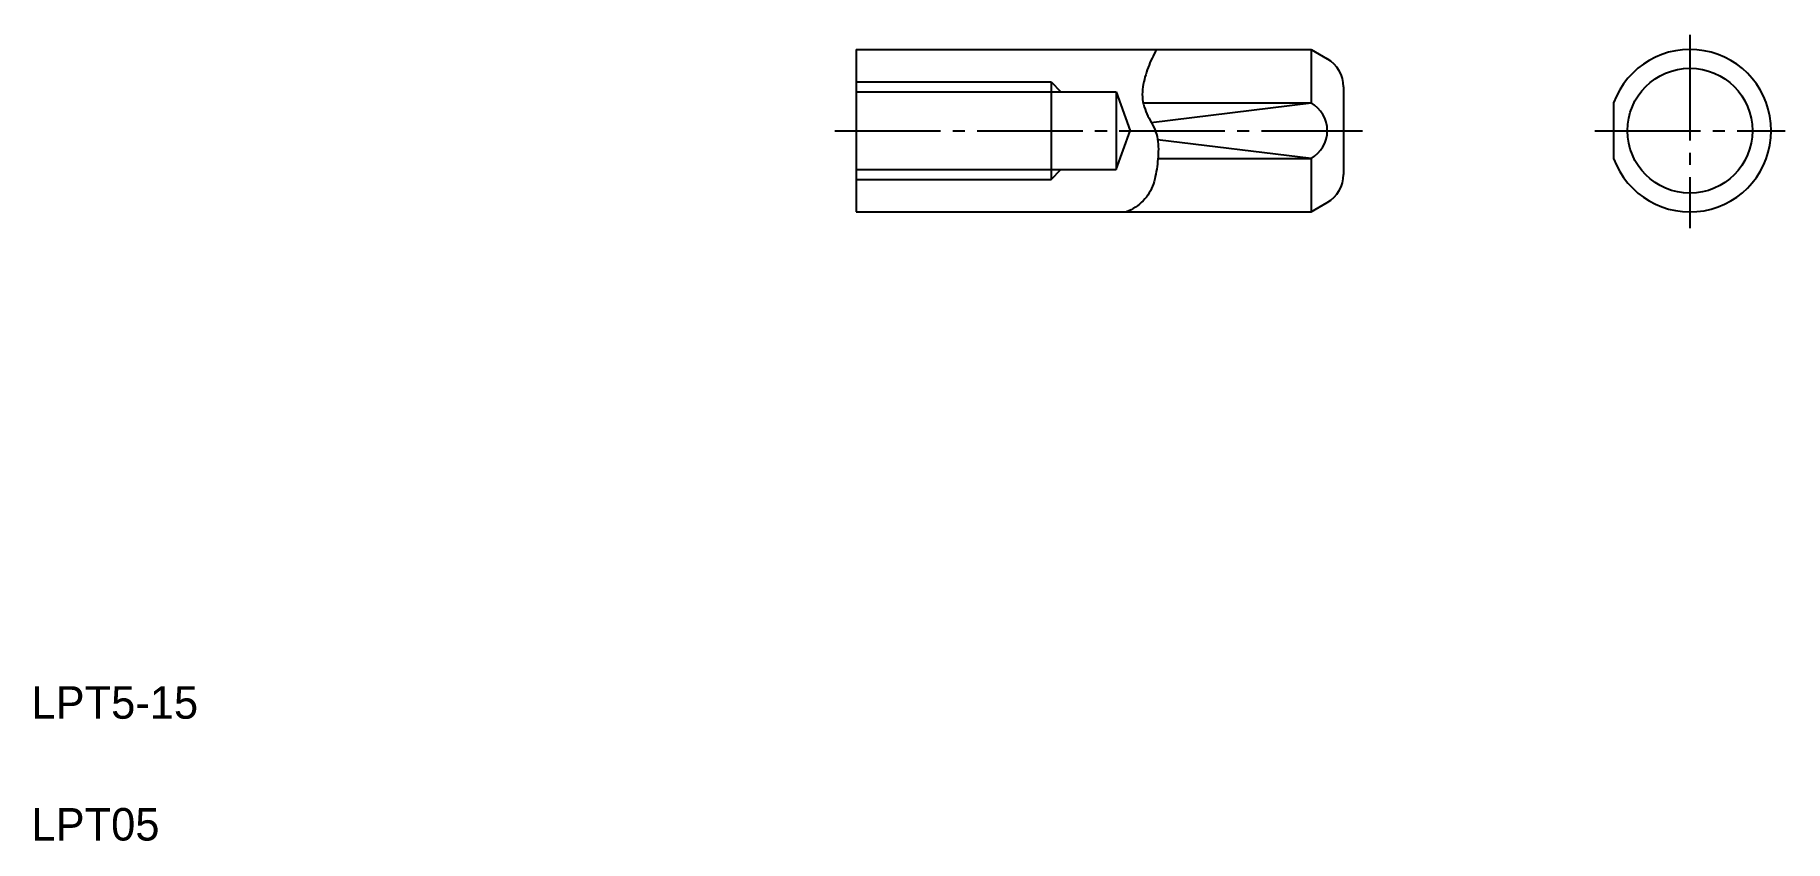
# Model space of a CAD drawing. Extents: x 2.6 to 56.5, y 2.5 to 27.3.
import ezdxf

# ---------------------------------------------------------------- set-up
doc = ezdxf.new("R2010")
doc.units = 0
doc.header["$LTSCALE"] = 0.25
doc.linetypes.add('CENTER', pattern=[17.5, 13, -1.5, 1.5, -1.5])
doc.layers.get('0').update_dxf_attribs({"linetype": 'CONTINUOUS'})
doc.layers.add('CENTER', color=1, linetype='CENTER')
doc.styles.get("Standard").update_dxf_attribs({"font": 'txt', "height": 0.8})

msp = doc.modelspace()

# ---------------------------------------------------------------- linework, layer by layer
at = {"linetype": 'CONTINUOUS'}
for p, q in [((27.873, 26.849), (41.873, 26.849)), ((27.873, 26.849), (27.873, 21.849)), ((41.873, 26.849), (42.373, 26.561)), ((41.873, 26.849), (41.873, 25.202)), ((33.873, 25.849), (33.873, 22.849)), ((27.873, 25.549), (35.873, 25.549)), ((35.873, 25.549), (36.31, 24.349)), ((35.873, 25.549), (35.873, 23.149)), ((42.873, 25.695), (42.873, 23.004)), ((36.706, 25.202), (41.873, 25.202)), ((51.181, 25.202), (51.181, 23.496)), ((35.873, 23.149), (36.31, 24.349)), ((37.162, 23.496), (41.873, 23.496)), ((41.873, 23.496), (41.873, 21.849)), ((27.873, 23.149), (35.873, 23.149)), ((41.873, 21.849), (42.373, 22.138)), ((27.873, 21.849), (41.873, 21.849))]:
    msp.add_line(p, q, dxfattribs=at)
at = {"color": 3, "linetype": 'CONTINUOUS'}
for p, q in [((27.873, 25.849), (33.873, 25.849)), ((33.873, 25.849), (34.173, 25.549)), ((36.957, 24.603), (41.873, 25.202)), ((41.873, 23.496), (37.153, 24.071)), ((27.873, 22.849), (33.873, 22.849)), ((33.873, 22.849), (34.173, 23.149))]:
    msp.add_line(p, q, dxfattribs=at)
for p, q in [((31.373, 21.849), (31.373, 21.849)), ((34.873, 21.849), (34.873, 21.849))]:
    msp.add_line(p, q)
at = {"linetype": 'CONTINUOUS'}
msp.add_lwpolyline([(37.124, 26.849, 0.043887), (36.86, 26.291, 0.054284), (36.699, 25.696, 0.113091), (36.736, 25.085, 0.037246), (36.996, 24.525, -0.105252), (37.169, 23.937, -0.049162), (37.143, 23.32, -0.050025), (37.02, 22.715, -0.120753), (36.706, 22.19, -0.089046), (36.196, 21.848)], format="xyb", dxfattribs=at)
msp.add_circle((53.531, 24.349), 1.923, dxfattribs=at)
for centre, radius, start, end in [((41.873, 25.695), 1, 0, 60), ((53.531, 24.349), 2.5, 199.9485, 160.0515), ((41.395, 24.349), 0.978, 299.2414, 60.7585), ((41.873, 23.004), 1, 300, 0)]:
    msp.add_arc(centre, radius, start, end, dxfattribs=at)
at = {"layer": 'CENTER', "color": 1, "linetype": 'CENTER'}
for p, q in [((53.531, 27.294), (53.531, 21.347)), ((27.223, 24.349), (43.46, 24.349)), ((50.606, 24.349), (56.456, 24.349))]:
    msp.add_line(p, q, dxfattribs=at)

# ---------------------------------------------------------------- texts
for s, p in [('LPT5-15', (2.5, 6.25)), ('LPT05', (2.5, 2.5))]:
    msp.add_text(s, height=1).set_placement(p)

doc.saveas('drawing.dxf')
